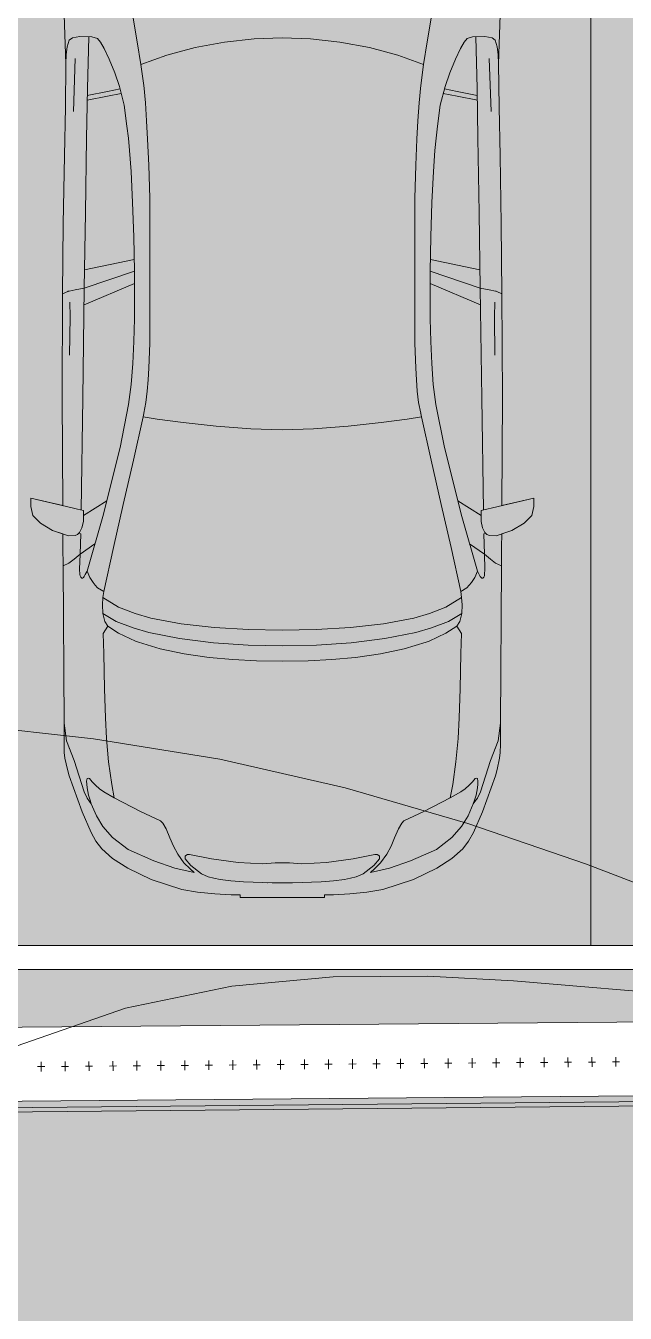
# Model space of a CAD drawing. Header units: millimetres. Extents: x 132836 to 1862386, y -330276 to -143438.
# Drawn here: x 441883 to 444380, y -272219 to -266857 of the extents above; entities that cross this region are included whole.
import ezdxf

# ---------------------------------------------------------------- set-up
doc = ezdxf.new("R2010")
doc.units = ezdxf.units.MM
doc.header["$MEASUREMENT"] = 0
doc.linetypes.add('Wipeout_Contour', pattern=[1000, 0, -1000])
for name, color, linetype in [('Divers - Dessin général', 7, 'Continuous'), ('Extérieur - Environnement', 7, 'Continuous'), ('Nouveau_0', 7, 'Continuous'), ('Nouveau_CN_01_00', 7, 'Continuous'), ('Nouveau_CN_02_00', 7, 'Continuous'), ('Structure - Murs extérieurs', 7, 'Continuous'), ('TopoAlt', 7, 'Continuous')]:
    doc.layers.add(name, color=color, linetype=linetype)

msp = doc.modelspace()

# ---------------------------------------------------------------- hatches: boundary and pattern name
at = {"linetype": 'Continuous', "lineweight": 0, "true_color": 0x6f6f6f}
h = msp.add_hatch(color=8, dxfattribs=at)
h.paths.add_polyline_path([(360547.961, -295062.571), (487920.34, -293826.868), (487920.34, -270902.734), (487462.568, -270902.734), (472913.119, -271040.575), (472913.119, -163437.635), (371855.719, -163437.635), (371855.719, -271040.575), (371882.482, -271040.57), (371882.665, -272000.514, -0.40942736), (367883.201, -275935.042), (360547.961, -275935.042)])
h.paths.add_polyline_path([(377135.103, -260639.953), (373845.103, -260639.953), (373845.103, -248364.953), (373845.103, -243089.974), (373845.103, -242189.974), (377135.103, -242189.974)], flags=0)
h.paths.add_polyline_path([(380202.952, -171995.57), (431505.799, -171995.57), (464309.564, -171995.57), (464309.564, -262465.571), (462925.553, -262565.571), (438593.575, -262550.571), (437925.553, -262550.571), (436549.587, -262550.571), (436549.587, -189810.571), (412055.061, -189810.571), (412055.061, -201780.57), (412055.061, -204495.57), (415454.069, -204495.57), (415454.069, -208495.57), (415454.069, -218295.57), (405655.061, -218295.57), (405655.061, -222495.57), (415474.561, -222495.57), (415474.561, -260810.571), (380202.952, -260810.571), (380202.952, -230015.57), (380202.952, -193810.571)], flags=0)
h.paths.add_polyline_path([(381436.562, -269433.913, -0.09031866), (381558.292, -268727.623, -0.20144873), (382612.158, -267592.74, -0.10421145), (383417.525, -267415.055), (384017.498, -267409.371, -0.10404461), (384824.873, -267571.244, -0.23825546), (385983.776, -268953.318, -0.05518862), (386036.355, -269390.334), (386038.45, -269611.438), (386050.565, -270890.267), (385792.102, -271892.761, -0.26794919), (384069.602, -272909.124), (383469.629, -272914.808, -0.19371746), (382078.771, -272370.185, -0.07056876), (381728.183, -271931.262, -0.1316525), (381450.772, -270933.845)], flags=0)
h.paths.add_polyline_path([(394027.271, -275599.002, -0.4157911), (392016.505, -273599.031), (392016.505, -273452.052), (392030.007, -267377.824, -0.3805567), (394016.505, -265609.826), (394094.233, -265609.826), (394094.233, -270609.826), (409094.233, -270609.826), (409094.233, -265609.826), (414055.71, -265609.826, -0.41421356), (415555.71, -267109.826), (415555.71, -273660.699, -0.34550161), (413836.804, -275433.432)], flags=0)
h.paths.add_polyline_path([(424209.612, -271504.083, -0.13447393), (423930.467, -270484.937), (423930.467, -268984.937, -0.41421356), (425930.467, -266984.937), (426530.467, -266984.937, -0.41421356), (428530.467, -268984.937), (428530.467, -270484.937, -0.12882035), (428273.55, -271465.581, -0.27093629), (426530.467, -272484.937), (425930.467, -272484.937, -0.26498)], flags=0)
h.paths.add_polyline_path([(436562.206, -273329.325), (436569.468, -267730.336, -0.09856151), (436800.237, -266943.721), (436817.2, -266951.545, -0.258849), (438654.998, -265605.827), (438652.661, -265587.294), (439337.088, -265587.294), (439337.088, -265687.294), (439337.088, -270687.294), (469237.088, -270687.294), (469237.088, -265687.294), (470907.523, -265687.294), (472885.813, -265687.294), (472885.813, -267687.294), (472885.813, -271062.255, 0.00134576), (472885.842, -271073.021), (472896.728, -273095.233, -0.41421356), (470907.523, -275105.97), (462184.053, -275105.97, -0.00518896), (462130.957, -275116.103), (454147.511, -275196.191), (438770.531, -275253.24, -0.38655333), (436572.608, -273475.385, -0.02518922)], flags=0)
at = {"linetype": 'Continuous', "lineweight": 0, "true_color": 0x90b349}
msp.add_hatch(color=55, dxfattribs=at).paths.add_polyline_path([(469237.088, -270787.354), (439237.088, -270787.354), (439237.088, -273253.269), (469248.134, -273114.341), (469237.248, -271092.129), (469237.183, -271092.129, -0.00134576), (469237.103, -271062.255), (469237.088, -271062.255)])

# ---------------------------------------------------------------- linework, layer by layer
at = {"color": 9, "linetype": 'Continuous', "lineweight": 5}
msp.add_lwpolyline([(436572.608, -273475.385, 0.38655333), (438770.531, -275253.24), (454147.511, -275196.191), (462130.957, -275116.103, 0.00518896), (462184.053, -275105.97), (470907.523, -275105.97, 0.41421356), (472896.728, -273095.233), (472885.842, -271073.021, -0.00134576), (472885.813, -271062.255), (472885.813, -267687.294), (472885.813, -265687.294), (470907.523, -265687.294), (469237.088, -265687.294), (469237.088, -270687.294), (439337.088, -270687.294), (439337.088, -265687.294), (439337.088, -265587.294), (438652.661, -265587.294), (438654.998, -265605.827, 0.258849), (436817.2, -266951.545), (436800.237, -266943.721, 0.09856151), (436569.468, -267730.336), (436562.206, -273329.325, 0.02518922)], format="xyb", close=True, dxfattribs=at)
at = {"color": 255, "linetype": 'Continuous', "lineweight": 5, "flags": 128}
for points in [[(444237.088, -265687.294), (444237.088, -270687.294)], [(444237.088, -270687.294), (446737.088, -270687.294)]]:
    msp.add_lwpolyline(points, dxfattribs=at)
at = {"color": 7, "linetype": 'Continuous', "lineweight": 5}
msp.add_lwpolyline([(469237.088, -270787.354), (439237.088, -270787.354), (439237.088, -273253.269), (469248.134, -273114.341), (469237.248, -271092.129), (469237.183, -271092.129, -0.00134576), (469237.103, -271062.255), (469237.088, -271062.255)], format="xyb", close=True, dxfattribs=at)
at = {"layer": 'Extérieur - Environnement', "color": 7, "linetype": 'Continuous', "lineweight": 13}
for p, q in [((442312.002, -266709.08), (442348.174, -266924.692)), ((443591.814, -266709.08), (443555.642, -266924.692)), ((442043.698, -266812.144), (442050.959, -267015.116)), ((442050.959, -267015.116), (442043.698, -266812.144)), ((443852.857, -267015.116), (443860.118, -266812.144)), ((443852.857, -267015.116), (443860.118, -266812.144)), ((442056.547, -266945.179), (442052.232, -266976.682)), ((442064.951, -266917.174), (442056.547, -266945.179)), ((442077.652, -266906.682), (442064.951, -266917.174)), ((442108.63, -266901.909), (442077.652, -266906.682)), ((442159.244, -266903.116), (442108.63, -266901.909)), ((442140.038, -267118.034), (442145.862, -266902.797)), ((442181.719, -266910.293), (442159.244, -266903.116)), ((442194.717, -266925.468), (442181.719, -266910.293)), ((442209.611, -266951.662), (442194.717, -266925.468)), ((442348.174, -266924.692), (442363.388, -267017.735)), ((442588.935, -266948.269), (442471.085, -266979.133)), ((442711.69, -266925.666), (442588.935, -266948.269)), ((442834.373, -266911.78), (442711.69, -266925.666)), ((442951.908, -266907.061), (442834.373, -266911.78)), ((442951.908, -266907.061), (443069.443, -266911.78)), ((443069.443, -266911.78), (443192.126, -266925.666)), ((443192.126, -266925.666), (443314.881, -266948.269)), ((443314.881, -266948.269), (443432.731, -266979.133)), ((443555.642, -266924.692), (443540.428, -267017.735)), ((443694.205, -266951.662), (443709.099, -266925.468)), ((443709.099, -266925.468), (443722.098, -266910.293)), ((443722.098, -266910.293), (443744.572, -266903.116)), ((443744.572, -266903.116), (443795.186, -266901.909)), ((443763.778, -267118.034), (443757.954, -266902.797)), ((443795.186, -266901.909), (443826.164, -266906.682)), ((443826.164, -266906.682), (443838.865, -266917.174)), ((443838.865, -266917.174), (443847.27, -266945.179)), ((443847.27, -266945.179), (443851.584, -266976.682)), ((442052.232, -266976.682), (442050.959, -267015.116)), ((442089.626, -266993.88), (442082.209, -267214.66)), ((442231.015, -266995.684), (442209.611, -266951.662)), ((442254.43, -267052.956), (442231.015, -266995.684)), ((442471.085, -266979.133), (442363.388, -267017.735)), ((443432.731, -266979.133), (443540.428, -267017.735)), ((443649.386, -267052.956), (443672.801, -266995.684)), ((443672.801, -266995.684), (443694.205, -266951.662)), ((443814.19, -266993.88), (443821.607, -267214.66)), ((443851.584, -266976.682), (443852.857, -267015.116)), ((442050.959, -267015.116), (442048.746, -267195.422)), ((442048.746, -267195.422), (442050.959, -267015.116)), ((442273.759, -267109.617), (442254.43, -267052.956)), ((442363.388, -267017.735), (442375.059, -267105.162)), ((443540.428, -267017.735), (443528.757, -267105.162)), ((443630.057, -267109.617), (443649.386, -267052.956)), ((443855.07, -267195.422), (443852.857, -267015.116)), ((443855.07, -267195.422), (443852.857, -267015.116)), ((442293.594, -267187.636), (442273.759, -267109.617)), ((442375.058, -267105.146), (442381.751, -267178.67)), ((443528.758, -267105.146), (443522.066, -267178.67)), ((443610.222, -267187.636), (443630.057, -267109.617)), ((442137.106, -267325.351), (442140.038, -267118.034)), ((442139.345, -267167.062), (442223.733, -267149.83)), ((442139.618, -267147.769), (442224.006, -267130.537)), ((442223.733, -267149.83), (442281.148, -267138.68)), ((442224.006, -267130.537), (442276.487, -267120.345)), ((443680.083, -267149.83), (443622.668, -267138.68)), ((443679.81, -267130.537), (443627.33, -267120.345)), ((443764.198, -267147.769), (443679.81, -267130.537)), ((443764.471, -267167.062), (443680.083, -267149.83)), ((443766.71, -267325.351), (443763.778, -267118.034)), ((442048.746, -267195.422), (442044.396, -267398.632)), ((442048.746, -267195.422), (442044.396, -267398.632)), ((442305.003, -267275.127), (442293.594, -267187.636)), ((442381.75, -267178.656), (442386.716, -267253.131)), ((443522.066, -267178.656), (443517.1, -267253.131)), ((443598.813, -267275.127), (443610.222, -267187.636)), ((443859.42, -267398.632), (443855.07, -267195.422)), ((443855.07, -267195.422), (443859.42, -267398.632)), ((442386.716, -267253.127), (442391.12, -267329.924)), ((443517.1, -267253.127), (443512.696, -267329.924)), ((442310.849, -267324.705), (442305.003, -267275.127)), ((443592.967, -267324.705), (443598.813, -267275.127)), ((442132.146, -267636.148), (442137.106, -267325.351)), ((442315.943, -267376.543), (442310.849, -267324.705)), ((442322.181, -267464.557), (442315.943, -267376.543)), ((442391.119, -267329.914), (442395.885, -267438.034)), ((443512.697, -267329.914), (443507.931, -267438.034)), ((443581.636, -267464.557), (443587.873, -267376.543)), ((443587.873, -267376.543), (443592.967, -267324.705)), ((443771.671, -267636.148), (443766.71, -267325.351)), ((442044.396, -267398.632), (442039.611, -267681.866)), ((442044.396, -267398.632), (442039.611, -267681.866)), ((443864.205, -267681.866), (443859.42, -267398.632)), ((443859.42, -267398.632), (443864.205, -267681.866)), ((442328.568, -267592.686), (442322.181, -267464.557)), ((442395.885, -267438.031), (442399.856, -267575.552)), ((443507.931, -267438.031), (443503.961, -267575.552)), ((443575.248, -267592.686), (443581.636, -267464.557)), ((442333.568, -267735.926), (442328.568, -267592.686)), ((442399.856, -267575.552), (442399.894, -268178.518)), ((443503.961, -267575.552), (443503.922, -268178.518)), ((443570.248, -267735.926), (443575.248, -267592.686)), ((442127.185, -267950.448), (442132.146, -267636.148)), ((443776.631, -267950.448), (443771.671, -267636.148)), ((442039.611, -267681.866), (442037.092, -267973.113)), ((442039.611, -267681.866), (442037.092, -267973.113)), ((443866.724, -267973.113), (443864.205, -267681.866)), ((443864.205, -267681.866), (443866.724, -267973.113)), ((442335.991, -267879.457), (442333.568, -267735.926)), ((443567.825, -267879.457), (443570.248, -267735.926)), ((442128.402, -267873.372), (442335.173, -267831.01)), ((443775.415, -267873.372), (443568.643, -267831.01)), ((442335.991, -267879.457), (442127.202, -267949.357)), ((442336.529, -268077.471), (442335.991, -267879.457)), ((443567.287, -268077.471), (443567.825, -267879.457)), ((443567.825, -267879.457), (443776.614, -267949.357)), ((442037.092, -267973.113), (442058.801, -267963.349)), ((442058.801, -267963.349), (442060.757, -267962.783)), ((442060.757, -267962.783), (442064.015, -267962.088)), ((442064.015, -267962.088), (442089.928, -267957.432)), ((442089.928, -267957.432), (442127.185, -267950.448)), ((442127.185, -267950.448), (442120.746, -268407.601)), ((442126.214, -268019.427), (442336.131, -267931.001)), ((443777.603, -268019.427), (443567.685, -267931.001)), ((443776.631, -267950.448), (443783.07, -268407.601)), ((443813.888, -267957.432), (443776.631, -267950.448)), ((443839.801, -267962.088), (443813.888, -267957.432)), ((443843.059, -267962.783), (443839.801, -267962.088)), ((443845.015, -267963.349), (443843.059, -267962.783)), ((443866.724, -267973.113), (443845.015, -267963.349)), ((442037.092, -267973.113), (442035.124, -268405.992)), ((442035.124, -268405.992), (442037.092, -267973.113)), ((442066.987, -268008.036), (442068.486, -268069.3)), ((443836.829, -268008.036), (443835.33, -268069.3)), ((443868.692, -268405.992), (443866.724, -267973.113)), ((443868.692, -268405.992), (443866.724, -267973.113)), ((442068.486, -268069.3), (442065.909, -268228.63)), ((443835.33, -268069.3), (443837.907, -268228.63)), ((442333.378, -268171.56), (442336.529, -268077.471)), ((443570.438, -268171.56), (443567.287, -268077.471)), ((442329.184, -268264.184), (442333.378, -268171.56)), ((442399.894, -268178.518), (442396.057, -268282.803)), ((443503.922, -268178.518), (443507.759, -268282.803)), ((443574.632, -268264.184), (443570.438, -268171.56)), ((442323.085, -268350.336), (442329.184, -268264.184)), ((442396.058, -268282.796), (442393.524, -268331.972)), ((443507.758, -268282.796), (443510.292, -268331.972)), ((443580.732, -268350.336), (443574.632, -268264.184)), ((442393.524, -268331.956), (442389.726, -268379.107)), ((443510.292, -268331.956), (443514.09, -268379.107)), ((442311.939, -268433.588), (442323.085, -268350.336)), ((442389.728, -268379.084), (442383.905, -268425.327)), ((443514.088, -268379.084), (443519.911, -268425.327)), ((443591.878, -268433.588), (443580.732, -268350.336)), ((442035.124, -268405.992), (442037.602, -268855.376)), ((442037.602, -268855.376), (442035.124, -268405.992)), ((442120.747, -268407.601), (442114.299, -268873.649)), ((442276.522, -268612.975), (442311.939, -268433.588)), ((442383.905, -268425.327), (442375.474, -268470.695)), ((443519.911, -268425.327), (443528.342, -268470.695)), ((443627.294, -268612.975), (443591.878, -268433.588)), ((443783.069, -268407.601), (443789.517, -268873.649)), ((443866.214, -268855.376), (443868.692, -268405.992)), ((443866.214, -268855.376), (443868.692, -268405.992)), ((442372.174, -268485.5), (442332.016, -268665.461)), ((442372.174, -268485.5), (442375.253, -268471.184)), ((442372.174, -268485.5), (442431.145, -268495.563)), ((442375.253, -268471.184), (442375.56, -268470.505)), ((442431.145, -268495.563), (442539.761, -268509.721)), ((443472.671, -268495.563), (443364.055, -268509.721)), ((443531.642, -268485.5), (443472.671, -268495.563)), ((443528.563, -268471.184), (443528.256, -268470.505)), ((443531.642, -268485.5), (443528.563, -268471.184)), ((443531.642, -268485.5), (443571.8, -268665.461)), ((442539.761, -268509.721), (442676.846, -268524.319)), ((442676.846, -268524.319), (442821.29, -268535.706)), ((442821.29, -268535.706), (442951.908, -268540.229)), ((443082.526, -268535.706), (442951.908, -268540.229)), ((443226.97, -268524.319), (443082.526, -268535.706)), ((443364.055, -268509.721), (443226.97, -268524.319)), ((442204.322, -268900.718), (442276.522, -268612.975)), ((443699.494, -268900.718), (443627.294, -268612.975)), ((442332.016, -268665.461), (442289.836, -268850.052)), ((443571.8, -268665.461), (443613.98, -268850.052)), ((442037.602, -268855.376), (441904.23, -268824.575)), ((441904.23, -268824.575), (441904.23, -268858.864)), ((441904.23, -268824.575), (442076.265, -268864.305)), ((441904.23, -268824.575), (441904.23, -268858.864)), ((443999.586, -268824.575), (443827.551, -268864.305)), ((443999.586, -268824.575), (443866.214, -268855.376)), ((443999.586, -268858.864), (443999.586, -268824.575)), ((443999.586, -268824.575), (443999.586, -268858.864)), ((441904.23, -268858.864), (441913.09, -268896.996)), ((441913.09, -268896.996), (441904.23, -268858.864)), ((442076.265, -268864.305), (442099.394, -268869.809)), ((442099.394, -268869.809), (442123.515, -268876.024)), ((442220.697, -268835.461), (442123.515, -268895.945)), ((442123.515, -268876.024), (442123.515, -268921.171)), ((442289.836, -268850.052), (442248.686, -269030.342)), ((443613.98, -268850.052), (443655.13, -269030.342)), ((443683.12, -268835.461), (443780.301, -268895.945)), ((443804.422, -268869.809), (443780.301, -268876.024)), ((443780.301, -268876.024), (443780.301, -268921.171)), ((443827.551, -268864.305), (443804.422, -268869.809)), ((443990.726, -268896.996), (443999.586, -268858.864)), ((443990.726, -268896.996), (443999.586, -268858.864)), ((441913.09, -268896.996), (441944.949, -268928.955)), ((441944.949, -268928.955), (441913.09, -268896.996)), ((441944.949, -268928.955), (441995.489, -268958.446)), ((441995.489, -268958.446), (441944.949, -268928.955)), ((442123.515, -268921.171), (442117.503, -268947.698)), ((442204.322, -268900.718), (442138.908, -269127.825)), ((443699.494, -268900.718), (443764.908, -269127.825)), ((443780.301, -268921.171), (443786.313, -268947.698)), ((443908.327, -268958.446), (443958.867, -268928.955)), ((443908.327, -268958.446), (443958.867, -268928.955)), ((443958.867, -268928.955), (443990.726, -268896.996)), ((443958.867, -268928.955), (443990.726, -268896.996)), ((441995.489, -268958.446), (442038.002, -268972.665)), ((442061.464, -268980.512), (441995.489, -268958.446)), ((442038.002, -268972.665), (442038.26, -269028.074)), ((442038.26, -269028.074), (442038.002, -268972.665)), ((442089.448, -268980.446), (442061.464, -268980.512)), ((442099.62, -268975.338), (442089.448, -268980.446)), ((442107.695, -268967.805), (442099.62, -268975.338)), ((442112.572, -268973.482), (442105.368, -268969.976)), ((442117.503, -268947.698), (442107.695, -268967.805)), ((442112.572, -268973.482), (442109.604, -269058.02)), ((443786.313, -268947.698), (443796.121, -268967.805)), ((443791.244, -268973.482), (443798.448, -268969.976)), ((443791.244, -268973.482), (443794.212, -269058.02)), ((443796.121, -268967.805), (443804.196, -268975.338)), ((443804.196, -268975.338), (443814.368, -268980.446)), ((443814.368, -268980.446), (443842.352, -268980.512)), ((443842.352, -268980.512), (443908.327, -268958.446)), ((443865.556, -269028.074), (443865.814, -268972.665)), ((443865.556, -269028.074), (443865.814, -268972.665)), ((443865.814, -268972.665), (443908.327, -268958.446)), ((442038.26, -269028.074), (442039.312, -269106.124)), ((442038.26, -269028.074), (442039.312, -269106.124)), ((442171.752, -269013.798), (442109.604, -269058.02)), ((442248.686, -269030.342), (442208.521, -269213.352)), ((443655.13, -269030.342), (443695.295, -269213.352)), ((443732.064, -269013.798), (443794.212, -269058.02)), ((443864.504, -269106.124), (443865.556, -269028.074)), ((443865.556, -269028.074), (443864.504, -269106.124)), ((442084.743, -269078.043), (442063.147, -269094.519)), ((442109.604, -269058.02), (442084.743, -269078.043)), ((442109.604, -269058.02), (442107.77, -269119.394)), ((443794.212, -269058.02), (443819.073, -269078.043)), ((443794.212, -269058.02), (443796.046, -269119.394)), ((443819.073, -269078.043), (443840.669, -269094.519)), ((442063.147, -269094.519), (442039.312, -269106.124)), ((442039.312, -269106.124), (442043.463, -269761.281)), ((442039.312, -269106.124), (442043.463, -269761.281)), ((442107.77, -269119.394), (442109.049, -269142.411)), ((442109.049, -269142.411), (442110.086, -269148.165)), ((442127.207, -269150.029), (442131.554, -269141.742)), ((442131.56, -269141.742), (442138.908, -269127.825)), ((442138.908, -269127.825), (442150.354, -269154.267)), ((443764.908, -269127.825), (443753.463, -269154.267)), ((443772.256, -269141.742), (443764.908, -269127.825)), ((443776.609, -269150.029), (443772.262, -269141.742)), ((443794.767, -269142.411), (443793.73, -269148.165)), ((443796.046, -269119.394), (443794.767, -269142.411)), ((443840.669, -269094.519), (443864.504, -269106.124)), ((443860.353, -269761.281), (443864.504, -269106.124)), ((443864.504, -269106.124), (443860.353, -269761.281)), ((442110.086, -269148.165), (442113.009, -269153.829)), ((442116.47, -269156.902), (442113.009, -269153.829)), ((442120.219, -269156.936), (442116.47, -269156.902)), ((442124.115, -269154.389), (442120.219, -269156.936)), ((442124.115, -269154.389), (442127.207, -269150.029)), ((442150.354, -269154.267), (442163.697, -269175.776)), ((442163.697, -269175.776), (442172.894, -269186.973)), ((442172.894, -269186.973), (442182.613, -269197.411)), ((442182.613, -269197.411), (442208.521, -269213.352)), ((443721.203, -269197.411), (443695.295, -269213.352)), ((443730.922, -269186.973), (443721.203, -269197.411)), ((443740.119, -269175.776), (443730.922, -269186.973)), ((443753.463, -269154.267), (443740.119, -269175.776)), ((443779.701, -269154.389), (443776.609, -269150.029)), ((443779.701, -269154.389), (443783.597, -269156.936)), ((443783.597, -269156.936), (443787.346, -269156.902)), ((443787.346, -269156.902), (443790.807, -269153.829)), ((443793.73, -269148.165), (443790.807, -269153.829)), ((442205.231, -269238.276), (442203.088, -269268.704)), ((442208.521, -269213.352), (442205.231, -269238.276)), ((442270.045, -269278.711), (442205.231, -269238.276)), ((442208.535, -269213.352), (442208.521, -269213.352)), ((443633.771, -269278.711), (443698.585, -269238.276)), ((443695.281, -269213.352), (443695.295, -269213.352)), ((443695.295, -269213.352), (443698.585, -269238.276)), ((443698.585, -269238.276), (443700.728, -269268.704)), ((442203.088, -269268.704), (442203.868, -269304.066)), ((442260.246, -269337.286), (442203.868, -269304.066)), ((442203.868, -269304.066), (442212.196, -269337.784)), ((442338.801, -269304.966), (442270.041, -269278.71)), ((442403.937, -269323.678), (442338.794, -269304.965)), ((443499.88, -269323.678), (443565.022, -269304.965)), ((443565.016, -269304.966), (443633.775, -269278.71)), ((443643.57, -269337.286), (443699.948, -269304.066)), ((443699.948, -269304.066), (443691.62, -269337.784)), ((443700.728, -269268.704), (443699.948, -269304.066)), ((442225.512, -269357.141), (442205.981, -269387.53)), ((442212.196, -269337.784), (442212.222, -269337.799)), ((442225.512, -269357.141), (442212.196, -269337.784)), ((442225.517, -269357.181), (442225.512, -269357.141)), ((442225.517, -269357.181), (442270.12, -269386.898)), ((442330.449, -269364.909), (442260.246, -269337.286)), ((442530.229, -269347.1), (442403.931, -269323.677)), ((442668.372, -269362.462), (442530.229, -269347.1)), ((443235.444, -269362.462), (443373.587, -269347.1)), ((443373.587, -269347.1), (443499.885, -269323.677)), ((443573.367, -269364.909), (443643.57, -269337.286)), ((443678.299, -269357.181), (443633.696, -269386.898)), ((443678.299, -269357.181), (443678.305, -269357.141)), ((443678.305, -269357.141), (443691.62, -269337.784)), ((443678.305, -269357.141), (443697.835, -269387.53)), ((443691.62, -269337.784), (443691.594, -269337.799)), ((442205.981, -269387.53), (442208.16, -269470.882)), ((442270.12, -269386.898), (442339.999, -269419.474)), ((442396.096, -269383.674), (442330.449, -269364.909)), ((442524.538, -269409.223), (442396.096, -269383.674)), ((442665.22, -269426.562), (442524.538, -269409.223)), ((442811.302, -269370.864), (442668.37, -269362.461)), ((442951.937, -269373.424), (442811.3, -269370.863)), ((442951.879, -269373.424), (443092.516, -269370.863)), ((443092.514, -269370.864), (443235.446, -269362.461)), ((443238.596, -269426.562), (443379.278, -269409.223)), ((443379.278, -269409.223), (443507.72, -269383.674)), ((443507.72, -269383.674), (443573.367, -269364.909)), ((443633.696, -269386.898), (443563.817, -269419.474)), ((443697.835, -269387.53), (443695.656, -269470.882)), ((442339.999, -269419.474), (442353.06, -269424.336)), ((442353.06, -269424.336), (442443.601, -269452.15)), ((442443.601, -269452.15), (442542.648, -269473.079)), ((442810.004, -269436.38), (442665.22, -269426.562)), ((442951.908, -269439.488), (442810.004, -269436.38)), ((442951.908, -269439.488), (443093.812, -269436.38)), ((443093.812, -269436.38), (443238.596, -269426.562)), ((443460.216, -269452.15), (443361.168, -269473.079)), ((443550.756, -269424.336), (443460.216, -269452.15)), ((443563.817, -269419.474), (443550.756, -269424.336)), ((442208.158, -269470.819), (442210.804, -269617.644)), ((442208.161, -269470.865), (442208.161, -269470.882)), ((442542.648, -269473.079), (442647.555, -269487.903)), ((442647.555, -269487.903), (442745.517, -269496.699)), ((442745.517, -269496.699), (442844.089, -269501.675)), ((442844.089, -269501.675), (442951.915, -269503.419)), ((443059.727, -269501.675), (442951.902, -269503.419)), ((443158.299, -269496.699), (443059.727, -269501.675)), ((443256.261, -269487.903), (443158.299, -269496.699)), ((443361.168, -269473.079), (443256.261, -269487.903)), ((443695.658, -269470.819), (443693.012, -269617.644)), ((443695.655, -269470.865), (443695.655, -269470.882)), ((442210.804, -269617.644), (442215.096, -269739.103)), ((443693.012, -269617.644), (443688.72, -269739.103)), ((442043.463, -269761.281), (442043.38, -269812.104)), ((442043.463, -269761.281), (442043.38, -269812.104)), ((442043.463, -269761.281), (442053.306, -269834.646)), ((442215.096, -269739.103), (442219.633, -269825.642)), ((443688.72, -269739.103), (443684.183, -269825.642)), ((443860.353, -269761.281), (443850.51, -269834.646)), ((443860.436, -269812.104), (443860.353, -269761.281)), ((443860.353, -269761.281), (443860.436, -269812.104)), ((442043.38, -269812.104), (442043.49, -269850.175)), ((442043.38, -269812.104), (442043.49, -269850.175)), ((442053.306, -269834.646), (442084.831, -269917.011)), ((442219.631, -269825.621), (442228.412, -269922.935)), ((442228.412, -269922.935), (442219.661, -269825.642)), ((443684.185, -269825.621), (443675.404, -269922.935)), ((443675.404, -269922.935), (443684.155, -269825.642)), ((443850.51, -269834.646), (443818.985, -269917.011)), ((443860.326, -269850.175), (443860.436, -269812.104)), ((443860.436, -269812.104), (443860.326, -269850.175)), ((442043.49, -269850.175), (442044.017, -269883.286)), ((442043.49, -269850.175), (442044.017, -269883.286)), ((442044.017, -269883.286), (442046.818, -269907.43)), ((442044.017, -269883.286), (442046.818, -269907.43)), ((442064.421, -269863.685), (442064.472, -269864.697)), ((443839.396, -269863.685), (443839.344, -269864.697)), ((443856.998, -269907.43), (443859.799, -269883.286)), ((443859.799, -269883.286), (443856.998, -269907.43)), ((443859.799, -269883.286), (443860.326, -269850.175)), ((443860.326, -269850.175), (443859.799, -269883.286)), ((442046.818, -269907.43), (442057.215, -269954.786)), ((442057.215, -269954.786), (442046.818, -269907.43)), ((442084.831, -269917.011), (442126.432, -270046.609)), ((442228.412, -269922.935), (442242.034, -270016.18)), ((443675.404, -269922.935), (443661.782, -270016.18)), ((443818.985, -269917.011), (443777.384, -270046.609)), ((443846.601, -269954.786), (443856.998, -269907.43)), ((443846.601, -269954.786), (443856.998, -269907.43)), ((442057.215, -269954.786), (442064.23, -269980.291)), ((442064.23, -269980.291), (442057.215, -269954.786)), ((442064.23, -269980.291), (442118.048, -270130.226)), ((442118.048, -270130.226), (442064.23, -269980.291)), ((442139.437, -269991.066), (442136.704, -270002.769)), ((442136.704, -270002.769), (442138.017, -270015.863)), ((442143.89, -269989.8), (442139.437, -269991.066)), ((442148.778, -269991.957), (442143.89, -269989.8)), ((442159.717, -270006.248), (442148.778, -269991.957)), ((443744.099, -270006.248), (443755.038, -269991.957)), ((443755.038, -269991.957), (443759.926, -269989.8)), ((443759.926, -269989.8), (443764.379, -269991.066)), ((443764.379, -269991.066), (443767.112, -270002.769)), ((443767.112, -270002.769), (443765.799, -270015.863)), ((443785.768, -270130.226), (443839.586, -269980.291)), ((443785.768, -270130.226), (443839.586, -269980.291)), ((443839.586, -269980.291), (443846.601, -269954.786)), ((443839.586, -269980.291), (443846.601, -269954.786)), ((442138.769, -270072.924), (442126.432, -270046.609)), ((442138.017, -270015.863), (442138.964, -270030.793)), ((442138.964, -270030.793), (442144.87, -270061.6)), ((442173.339, -270019.786), (442159.717, -270006.248)), ((442190.413, -270034.588), (442173.339, -270019.786)), ((442208.354, -270047.873), (442190.413, -270034.588)), ((442252.31, -270072.418), (442208.354, -270047.873)), ((442242.03, -270016.157), (442252.31, -270072.418)), ((443661.786, -270016.157), (443651.506, -270072.418)), ((443651.506, -270072.418), (443695.462, -270047.873)), ((443695.462, -270047.873), (443713.404, -270034.588)), ((443713.404, -270034.588), (443730.477, -270019.786)), ((443730.477, -270019.786), (443744.099, -270006.248)), ((443764.852, -270030.793), (443758.946, -270061.6)), ((443765.799, -270015.863), (443764.852, -270030.793)), ((443765.047, -270072.924), (443777.384, -270046.609)), ((442149.212, -270087.473), (442138.769, -270072.924)), ((442144.87, -270061.6), (442151.216, -270081.4)), ((442156.538, -270096.772), (442149.212, -270087.473)), ((442151.216, -270081.4), (442156.538, -270096.772)), ((442177.722, -270147.072), (442156.538, -270096.772)), ((442361.725, -270128.798), (442252.31, -270072.418)), ((443542.091, -270128.798), (443651.506, -270072.418)), ((443726.094, -270147.072), (443747.278, -270096.772)), ((443752.6, -270081.4), (443747.278, -270096.772)), ((443747.278, -270096.772), (443754.604, -270087.473)), ((443758.946, -270061.6), (443752.6, -270081.4)), ((443754.604, -270087.473), (443765.047, -270072.924)), ((442118.048, -270130.226), (442155.287, -270217.2)), ((442155.287, -270217.2), (442118.048, -270130.226)), ((442204.937, -270191.422), (442177.722, -270147.072)), ((442445.162, -270167.904), (442361.725, -270128.798)), ((443458.655, -270167.904), (443542.091, -270128.798)), ((443698.879, -270191.422), (443726.094, -270147.072)), ((443748.529, -270217.2), (443785.768, -270130.226)), ((443748.529, -270217.2), (443785.768, -270130.226)), ((442155.287, -270217.2), (442175.832, -270252.572)), ((442155.287, -270217.2), (442175.832, -270252.572)), ((442245.255, -270236.78), (442204.937, -270191.422)), ((442454.551, -270178.323), (442445.162, -270167.904)), ((442467.731, -270201.019), (442454.551, -270178.323)), ((442483.871, -270238.748), (442467.718, -270200.996)), ((443419.945, -270238.748), (443436.098, -270200.996)), ((443436.085, -270201.019), (443449.266, -270178.323)), ((443449.266, -270178.323), (443458.655, -270167.904)), ((443658.561, -270236.78), (443698.879, -270191.422)), ((443727.984, -270252.572), (443748.529, -270217.2)), ((443748.529, -270217.2), (443727.984, -270252.572)), ((442175.832, -270252.572), (442200.01, -270283.992)), ((442175.832, -270252.572), (442200.01, -270283.992)), ((442309.581, -270287.509), (442245.255, -270236.78)), ((442498.939, -270273.148), (442483.871, -270238.748)), ((442516.721, -270306.15), (442498.939, -270273.148)), ((443387.095, -270306.15), (443404.877, -270273.148)), ((443404.877, -270273.148), (443419.945, -270238.748)), ((443594.235, -270287.509), (443658.561, -270236.78)), ((443703.806, -270283.992), (443727.984, -270252.572)), ((443727.984, -270252.572), (443703.806, -270283.992)), ((442200.01, -270283.992), (442245.038, -270325.3)), ((442200.01, -270283.992), (442245.038, -270325.3)), ((442245.038, -270325.3), (442308.755, -270364.897)), ((442245.038, -270325.3), (442308.755, -270364.897)), ((442309.581, -270287.509), (442417.615, -270334.551)), ((442542.467, -270342.487), (442516.721, -270306.15)), ((442547.432, -270315.683), (442549.876, -270311.79)), ((442547.58, -270326.509), (442547.432, -270315.683)), ((442570.639, -270353.332), (442547.58, -270326.509)), ((442549.876, -270311.79), (442557.122, -270308.145)), ((442557.122, -270308.145), (442566.035, -270307.893)), ((442566.035, -270307.893), (442656.902, -270326.346)), ((442656.902, -270326.346), (442767.927, -270340.803)), ((443246.914, -270326.346), (443135.889, -270340.803)), ((443337.781, -270307.893), (443246.914, -270326.346)), ((443333.177, -270353.332), (443356.236, -270326.509)), ((443346.694, -270308.145), (443337.781, -270307.893)), ((443353.94, -270311.79), (443346.694, -270308.145)), ((443356.384, -270315.683), (443353.94, -270311.79)), ((443356.236, -270326.509), (443356.384, -270315.683)), ((443361.35, -270342.487), (443387.095, -270306.15)), ((443594.235, -270287.509), (443486.201, -270334.551)), ((443595.061, -270364.897), (443658.778, -270325.3)), ((443658.778, -270325.3), (443595.061, -270364.897)), ((443658.778, -270325.3), (443703.806, -270283.992)), ((443703.806, -270283.992), (443658.778, -270325.3)), ((442308.755, -270364.897), (442405.55, -270411.682)), ((442308.755, -270364.897), (442405.55, -270411.682)), ((442417.615, -270334.551), (442504.846, -270364.687)), ((442585.093, -270382.581), (442504.846, -270364.687)), ((442568.336, -270367.761), (442542.467, -270342.487)), ((442585.093, -270382.581), (442568.336, -270367.761)), ((442615.4, -270388.521), (442570.639, -270353.332)), ((442767.927, -270340.803), (442871.064, -270347.688)), ((442922.186, -270343.014), (442871.064, -270347.688)), ((442922.186, -270343.014), (442952.723, -270343.014)), ((442981.63, -270343.014), (442951.093, -270343.014)), ((442981.63, -270343.014), (443032.752, -270347.688)), ((443135.889, -270340.803), (443032.752, -270347.688)), ((443288.416, -270388.521), (443333.177, -270353.332)), ((443318.723, -270382.581), (443398.97, -270364.687)), ((443318.723, -270382.581), (443335.48, -270367.761)), ((443335.48, -270367.761), (443361.35, -270342.487)), ((443486.201, -270334.551), (443398.97, -270364.687)), ((443498.266, -270411.682), (443595.061, -270364.897)), ((443595.061, -270364.897), (443498.266, -270411.682)), ((442405.55, -270411.682), (442533.039, -270453.32)), ((442533.039, -270453.32), (442405.55, -270411.682)), ((442643.559, -270400.674), (442615.4, -270388.521)), ((442643.559, -270400.674), (442667.127, -270406.754)), ((442667.123, -270406.753), (442693.12, -270411.739)), ((442693.108, -270411.737), (442738.025, -270417.696)), ((442738.025, -270417.696), (442789.918, -270421.621)), ((442909.307, -270426.56), (442789.918, -270421.621)), ((442890.774, -270425.927), (442891.415, -270425.927)), ((442951.92, -270426.22), (442909.307, -270426.56)), ((442951.896, -270426.22), (442994.509, -270426.56)), ((442994.509, -270426.56), (443113.898, -270421.621)), ((443013.042, -270425.927), (443012.401, -270425.927)), ((443165.791, -270417.696), (443113.898, -270421.621)), ((443210.708, -270411.737), (443165.791, -270417.696)), ((443236.693, -270406.753), (443210.696, -270411.739)), ((443260.257, -270400.674), (443236.689, -270406.754)), ((443260.257, -270400.674), (443288.416, -270388.521)), ((443370.777, -270453.32), (443498.266, -270411.682)), ((443370.777, -270453.32), (443498.266, -270411.682)), ((442533.039, -270453.32), (442599.279, -270464.898)), ((442599.279, -270464.898), (442533.039, -270453.32)), ((442599.279, -270464.898), (442670.898, -270471.45)), ((442670.898, -270471.45), (442599.279, -270464.898)), ((442670.898, -270471.45), (442738.885, -270475.543)), ((442738.885, -270475.543), (442670.898, -270471.45)), ((442738.885, -270475.543), (442776.146, -270476.634)), ((442776.146, -270476.634), (442738.885, -270475.543)), ((442776.146, -270476.634), (442776.146, -270487.463)), ((442776.146, -270487.463), (442776.146, -270476.634)), ((442776.146, -270487.463), (443127.67, -270487.463)), ((442776.146, -270487.463), (442951.908, -270487.463)), ((443127.67, -270487.463), (442951.908, -270487.463)), ((443127.67, -270476.634), (443164.931, -270475.543)), ((443127.67, -270476.634), (443164.931, -270475.543)), ((443127.67, -270487.463), (443127.67, -270476.634)), ((443127.67, -270487.463), (443127.67, -270476.634)), ((443164.931, -270475.543), (443232.918, -270471.45)), ((443164.931, -270475.543), (443232.918, -270471.45)), ((443232.918, -270471.45), (443304.537, -270464.898)), ((443232.918, -270471.45), (443304.537, -270464.898)), ((443304.537, -270464.898), (443370.777, -270453.32)), ((443304.537, -270464.898), (443370.777, -270453.32))]:
    msp.add_line(p, q, dxfattribs=at)
at = {"layer": 'Nouveau_CN_01_00', "color": 8, "linetype": 'Continuous', "lineweight": 5, "flags": 128}
msp.add_lwpolyline([(441640.41, -269767.913), (442165.182, -269826.312), (442691.418, -269911.677), (443213.841, -270031.211), (443725.35, -270179.489), (444218.389, -270347.923), (444685.401, -270527.93)], dxfattribs=at)
at = {"layer": 'Structure - Murs extérieurs', "color": 7, "linetype": 'Continuous', "lineweight": 5}
for points in [[(469137.088, -270687.292), (439337.088, -270687.292)], [(439237.088, -270787.292), (469237.088, -270787.292)]]:
    msp.add_lwpolyline(points, dxfattribs=at)
at = {"layer": 'TopoAlt', "color": 190, "linetype": 'Continuous', "lineweight": 5, "true_color": 0x8002ff}
msp.add_lwpolyline([(472585.867, -270769.248), (436746.476, -271071.504)], dxfattribs=at)

# ---------------------------------------------------------------- next in the draw order: wipeouts: each hides what was drawn before it
at = {"color": 254, "linetype": 'Wipeout_Contour', "lineweight": 0, "ltscale": 2117691.449904223}
msp.add_wipeout([(472585.867, -270769.248), (436746.471, -271070.502), (436748.136, -271379.892), (472585.813, -271069.253)], dxfattribs=at).dxf.layer = 'TopoAlt'

# ---------------------------------------------------------------- next in the draw order: linework, layer by layer
at = {"color": 7, "linetype": 'Continuous', "lineweight": 5}
for p, q in [((441947.323, -271171.28), (441947.652, -271211.279)), ((442047.079, -271170.46), (442047.408, -271210.459)), ((442146.835, -271169.641), (442147.164, -271209.64)), ((442246.591, -271168.821), (442246.92, -271208.82)), ((442346.347, -271168.002), (442346.676, -271208.001)), ((442446.103, -271167.182), (442446.432, -271207.181)), ((442545.859, -271166.363), (442546.188, -271206.362)), ((442645.615, -271165.543), (442645.944, -271205.542)), ((442760.535, -271184.6), (442730.536, -271184.847)), ((442745.371, -271164.724), (442745.7, -271204.723)), ((442860.291, -271183.781), (442830.292, -271184.027)), ((442845.127, -271163.905), (442845.456, -271203.903)), ((442960.047, -271182.961), (442930.048, -271183.208)), ((442944.883, -271163.085), (442945.212, -271203.084)), ((443059.803, -271182.142), (443029.804, -271182.388)), ((443044.639, -271162.266), (443044.968, -271202.264)), ((443159.559, -271181.322), (443129.56, -271181.569)), ((443144.395, -271161.446), (443144.724, -271201.445)), ((443259.315, -271180.503), (443229.316, -271180.749)), ((443244.151, -271160.627), (443244.48, -271200.625)), ((443359.071, -271179.683), (443329.072, -271179.93)), ((443343.907, -271159.807), (443344.236, -271199.806)), ((443458.827, -271178.864), (443428.828, -271179.11)), ((443443.663, -271158.988), (443443.992, -271198.986)), ((443558.583, -271178.044), (443528.584, -271178.291)), ((443543.419, -271158.168), (443543.748, -271198.167)), ((443658.339, -271177.225), (443628.34, -271177.471)), ((443643.175, -271157.349), (443643.504, -271197.347)), ((443758.095, -271176.405), (443728.096, -271176.652)), ((443742.931, -271156.529), (443743.26, -271196.528)), ((443857.851, -271175.586), (443827.852, -271175.832)), ((443842.687, -271155.71), (443843.016, -271195.708)), ((443957.607, -271174.766), (443927.608, -271175.013)), ((443942.443, -271154.89), (443942.772, -271194.889)), ((444057.363, -271173.947), (444027.364, -271174.193)), ((444042.199, -271154.071), (444042.528, -271194.069)), ((444157.119, -271173.127), (444127.12, -271173.374)), ((444141.955, -271153.251), (444142.284, -271193.25)), ((444256.875, -271172.308), (444226.876, -271172.554)), ((444241.711, -271152.432), (444242.04, -271192.43)), ((444356.631, -271171.488), (444326.632, -271171.735)), ((444341.467, -271151.612), (444341.796, -271191.611)), ((441962.487, -271191.156), (441932.488, -271191.402)), ((442062.243, -271190.337), (442032.244, -271190.583)), ((442161.999, -271189.517), (442132, -271189.763)), ((442261.755, -271188.698), (442231.756, -271188.944)), ((442361.511, -271187.878), (442331.512, -271188.124)), ((442461.267, -271187.059), (442431.268, -271187.305)), ((442561.023, -271186.239), (442531.024, -271186.486)), ((442660.779, -271185.42), (442630.78, -271185.666))]:
    msp.add_line(p, q, dxfattribs=at)
at = {"layer": 'Divers - Dessin général', "color": 8, "linetype": 'Continuous', "lineweight": 5}
msp.add_lwpolyline([(472905.195, -163437.635), (472885.813, -271067.638), (371555.907, -272027.634), (371538.537, -197317.635), (371535.195, -163437.635)], close=True, dxfattribs=at)
at = {"layer": 'Divers - Dessin général', "color": 14, "linetype": 'Continuous', "lineweight": 5, "true_color": 0x990000}
msp.add_lwpolyline([(472905.195, -163437.635), (472885.813, -271067.638), (371555.907, -272027.634), (371538.537, -197317.635), (371535.195, -163437.635)], close=True, dxfattribs=at)
at = {"layer": 'Nouveau_0', "color": 8, "linetype": 'Continuous', "lineweight": 5}
msp.add_line((371535.195, -272063.016), (472898.712, -271079.638), dxfattribs=at)
msp.add_line((371535.195, -272063.016), (472898.712, -271079.638), dxfattribs=at)
at = {"layer": 'Nouveau_0', "color": 8, "linetype": 'Continuous', "lineweight": 5, "flags": 128}
msp.add_lwpolyline([(371535.195, -272063.016), (472898.712, -271079.638), (472898.712, -163437.635), (371535.195, -163437.635), (371535.195, -197326.333)], close=True, dxfattribs=at)
at = {"layer": 'Nouveau_CN_02_00', "color": 8, "linetype": 'Continuous', "lineweight": 5, "flags": 128}
msp.add_lwpolyline([(444492.781, -270882.151), (444228.856, -270860.96), (443915.384, -270834.522), (443557.862, -270815.043), (443164.125, -270817.484), (442742.006, -270856.81), (442299.341, -270947.982), (441843.963, -271105.965)], dxfattribs=at)
at = {"layer": 'Structure - Murs extérieurs', "color": 7, "linetype": 'Continuous', "lineweight": 5, "flags": 128}
for points in [[(469137.088, -270687.292), (439337.088, -270687.292), (439337.088, -265687.294), (439337.088, -265587.294), (439237.088, -265587.294), (438652.661, -265587.294, 0.25972716), (436720.906, -267116.457, 0.0985618), (436560.829, -267920.633), (436560.829, -273253.269, 0.41578544), (438672.092, -275353.239), (470809.084, -275205.969, 0.41421921)], [(470808.586, -275105.97), (438671.595, -275253.24, -0.4157911), (436660.829, -273253.269), (436660.829, -267920.633, -0.09856162), (436813.282, -267154.752, -0.2588489), (438660.829, -265687.294), (439237.088, -265687.294), (439237.088, -270687.292), (439237.088, -270787.292), (439337.088, -270787.292), (469137.088, -270787.292)]]:
    msp.add_lwpolyline(points, format="xyb", dxfattribs=at)
at = {"layer": 'TopoAlt', "color": 7, "linetype": 'Continuous', "lineweight": 5, "flags": 128}
msp.add_lwpolyline([(472585.867, -270769.248), (436746.471, -271070.502), (436748.136, -271379.892), (472585.813, -271069.253)], close=True, dxfattribs=at)

doc.saveas('drawing.dxf')
